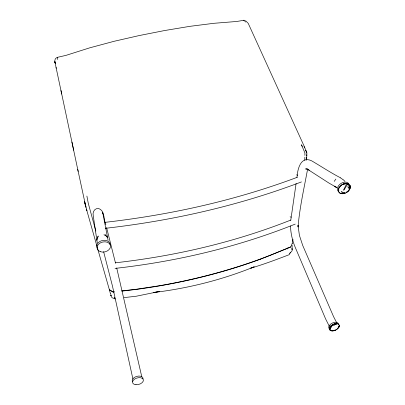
<?xml version="1.0" encoding="UTF-8"?>
<svg xmlns="http://www.w3.org/2000/svg" width="405" height="405" viewBox="0 0 405 405"><rect width="100%" height="100%" fill="white"/><g stroke="black" fill="none" stroke-linecap="round" stroke-linejoin="round"><path stroke-width="0.61" d="M304.798 160.193L304.849 157.186M304.884 155.383L304.925 152.979L301.477 144.762L302.181 146.413M54.776 60.77L55.313 58.897L56.715 57.55M306.453 158.35L306.418 158.937L306.489 157.641L306.433 158.001M306.636 160.218L306.879 152.791L303.973 145.8L248.224 23.374L245.526 20.65M339.233 325.382C339.587 324.061 335.765 323.342 338.013 323.919M292.182 243.638L293.002 239.406M349.601 189.201L349.93 185.369C346.558 180.696 338.757 185.095 338.307 190.046C338.772 196.293 347.961 193.585 349.596 189.226M290.744 220.426L296.095 183.506M304.054 146.64L304.6 147.85M297.017 177.567C297.397 169.685 300.53 155.485 311.612 160.81C321.302 166.465 330.632 172.707 340.605 177.856M97.494 236.404L96.861 240.211L97.281 242.878M348.983 190.203L349.085 189.682C350.857 189.403 349.809 183.723 350.117 186.497L350.178 186.184L350.224 187.156M345.804 183.379L347.849 183.602L347.323 184.665L346.933 183.414M339.238 325.276L339.289 325.929C338.474 329.184 334.672 331.346 331.427 330.683L331.244 330.272L330.976 330.267L331.255 330.576L330.728 330.612C328.592 329.731 329.589 326.901 331.047 325.848L329.599 327.939L329.974 327.483L330.227 328.04L330.338 327.372L329.898 327.286L331.528 326.724L331.381 326.977L330.232 327.169L330.839 326.425L331.938 326.015L330.667 326.435C332.171 324.451 334.824 323.398 337.279 323.691L335.38 324.481L332.743 324.643L332.019 325.873L333.072 325.438L332.743 324.643L336.965 323.757M349.743 188.452L350.011 187.059L350.052 188.092M307.501 169.68C303.993 188.695 299.619 207.755 298.039 227.033L298.039 225.236L299.401 235.366L302.702 245.415L333.568 316.644L336.641 322.623M345.009 193.205L343.496 192.436L345.116 193.18L342.848 193.752L343.141 193.165L342.058 193.155L341.769 193.742M339.253 325.337L338.342 327.999L338.869 327.2M338.469 189.115L338.848 188.102L341.278 185.196M350.031 188.168L349.044 190.122L347.935 191.094L348.189 191.125M57.606 59.5L57.399 57.262M292.197 243.491L290.709 247.045L260.461 259.165M338.843 327.27L339.289 325.929L338.813 327.316M337.669 328.713L338.048 327.908L336.854 329.366M347.849 183.602L343.936 190.132L343.531 190.122L346.771 183.46L343.273 184.558L343.162 184.295L342.559 184.786L343.344 184.088L341.293 185.186M338.489 189.034L338.869 188.072M334.206 181.384L335.856 179.081M338.884 188.036L339.461 187.064M340.732 193.555L342.762 193.757L339.825 193.144L339.015 192.253L339.106 192.537M98.663 236.019L97.068 238.413L96.861 240.211L96.628 238.565M350.031 188.112L349.201 189.089L349.93 185.389L348.421 188.325L347.935 186.715L348.609 184.498L349.93 185.369M289.803 253.252L290.648 252.345M347.232 191.965L348.163 191.145M331.057 325.833L331.867 325.18M330.384 326.551L332.723 324.663M338.307 190.046L338.686 189.758L338.869 190.304L338.307 190.046L338.61 191.783M289.302 253.996L292.121 250.741L292.096 245.258M290.719 246.898L270.737 255.135A356.613 208.94 -7.9 0 1 159.848 285.667L136.323 289.251L121.576 290.927M344.118 183.774C341.795 184.417 347.363 183.065 345.116 183.531M295.215 224.102C237.563 247.177 176.707 261.519 115.045 268.399M290.82 220.052C234.657 242.296 175.405 256.011 115.44 262.794M301.421 181.931C238.378 205.821 172.221 220.745 105.285 228.319M297.174 177.329C235.381 200.505 170.566 214.858 105.057 222.345M333.801 324.157L335.517 323.686M332.783 324.613L335.365 323.737L333.624 324.218M333.254 330.834L335.958 329.918M332.945 324.567L336.383 323.625M337.279 323.691L332.758 324.633M289.524 254.563C276.736 259.438 263.949 264.333 250.756 268.15L254.224 266.814C221.935 279.921 187.834 288.441 153.242 292.567L159.413 291.473L136.257 296.222L124.067 297.614M57.358 57.358L66.045 55.353L89.728 47.836L114.195 41.269L139.371 35.524L164.627 30.537L189.93 26.33L213.951 23.298L236.738 21.475L244.083 20.255L245.572 22.062M114.205 291.767L112.975 291.909L109.355 289.661L97.286 247.42M114.24 291.919L113.01 292.051L109.391 289.803M122.244 291.084L136.379 289.393A356.542 208.95 -7.9 0 0 260.466 259.17M115.136 299.017C114.372 298.131 111.907 298.46 111.375 296.662M331.801 330.865L333.183 330.844L331.498 330.839M335.588 323.676L336.474 323.62M243.633 20.26L244.083 20.255M332.242 330.905L330.743 330.617M341.096 193.625L341.628 193.742M336.165 187.404L336.763 187.54L334.722 186.138L336.666 187.824M330.308 327.412L331.077 327.503L330.277 327.458M305.254 168.86L309.319 170.171M347.039 183.435L348.756 184.027M103.943 234.753L106.454 236.161L107.573 237.629L105.037 234.399M308.235 169.336L306.519 168.617L328.9 183.035L336.763 187.54M340.6 177.942L342.64 179.359M296.662 174.778L297.736 175.289M290.122 216.741L291.104 217.257M342.934 179.415L344.938 181.329M329.462 328.627L330.009 329.225L330.232 328.961L330.045 329.832L329.746 329.807L330.728 330.612M329.736 327.108L330.364 328.091M114.205 297.245L114.969 298.49M287.206 248.123L287.671 248.959L287.403 248.037M329.402 326.47L325.569 318.821L295.22 247.313C292.42 240.56 290.653 233.305 290.542 225.975M110.849 295.255L111.178 296.171L110.899 294.764M306.286 151.941L306.717 152.974M306.251 151.728L305.75 150.376L305.815 150.741M55.308 63.145L54.883 61.773L55.272 63.124M86.619 209.699L86.893 210.646L84.589 201.569L84.675 202.004M96.947 246.215L86.756 210.195M86.473 209.152L86.574 209.522M103.645 251.799L112.504 286.244L132.921 379.019M95.848 231.088L88.265 203.3L86.893 196.06M109.517 290.274L110.261 293.063M110.899 295.407L111.005 295.812M85.293 204.778L85.015 203.578M105.847 224.623C103.417 219.535 105.052 210.565 98.587 208.499C94.735 207.988 92.32 212.063 93.211 215.49L96.506 237.705M106.591 227.59L115.552 263.28M116.716 267.978L141.74 376.604M84.716 202.176L85.688 206.236M85.723 206.368L85.926 207.228L77.745 169.432M56.219 68.217L56.108 67.721L61.712 94.016M56.123 67.777L54.847 61.585L54.918 62M73.669 150.24L60.973 90.512M71.928 142.074L78.16 171.396M110.57 293.185L110.788 294.238M108.1 240.271L102.612 212.114L102.693 213.835M55.11 63.048L54.877 61.813L54.948 62.162M306.767 154.71L306.803 155.758M132.556 381.723A5.559 3.351 -15.9 0 1 136.794 376.372A5.559 3.351 -15.9 0 1 143.051 378.832M329.386 328.88A5.275 3.088 -26.9 0 1 332.419 323.023A5.275 3.088 -26.9 0 1 338.504 324.557M97.23 247.997A6.819 5.042 -12.8 0 1 102.192 240.529A6.819 5.042 -12.8 0 1 110.195 244.828M338.853 191.828A6.51 4.485 -33.9 0 1 340.316 183.9A6.51 4.485 -33.9 0 1 348.948 184.083M346.164 192.481L347.004 191.919L346.164 192.481M330.49 328.177L330.465 328.561L330.49 328.177M342.605 192.026L342.595 192.375L342.605 192.026M341.688 191.606L341.623 192.066L341.688 191.606M333.821 325.129L334.125 325.266L333.821 325.129M335.062 330.161L334.333 330.364L335.062 330.161M292.076 249.394L291.995 248.726L292.076 249.394M135.979 384.735A5.574 3.346 -15.9 0 0 143.355 379.728A5.574 3.346 -15.9 0 0 134.592 379.1A5.574 3.346 -15.9 0 0 135.979 384.735M100.283 251.672A6.839 5.047 -12.8 0 0 110.535 246.356A6.839 5.047 -12.8 0 0 100.501 242.813A6.839 5.047 -12.8 0 0 100.283 251.672"/></g></svg>
